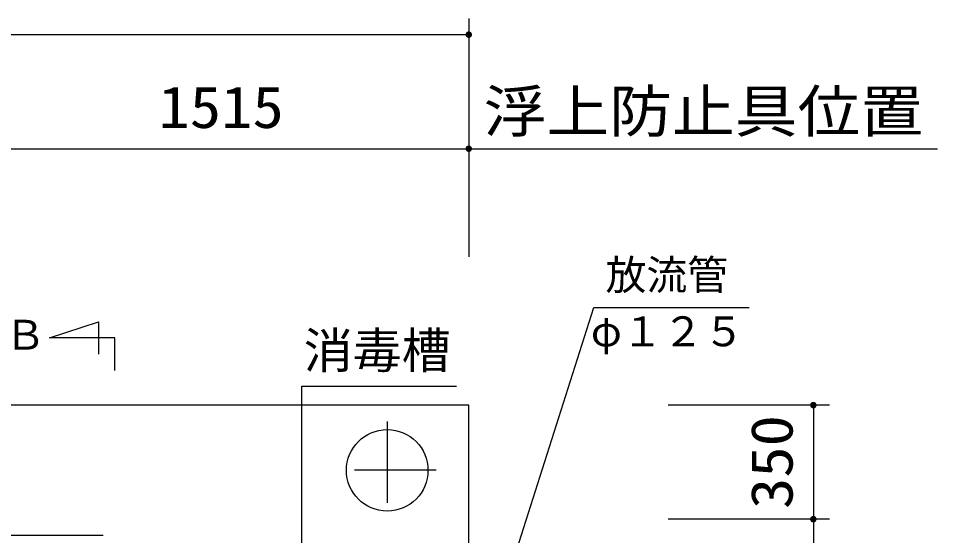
# Model space of a CAD drawing. Units: millimetres, scale not verified. Extents: x -14850 to 14850, y -10500 to 10500.
# Drawn here: x -6280 to -3462, y 1149 to 2737 of the extents above; entities that cross this region are included whole.
import ezdxf
from ezdxf.enums import TextEntityAlignment as Align

# ---------------------------------------------------------------- set-up
doc = ezdxf.new("R2010")
doc.units = ezdxf.units.MM
doc.header["$LTSCALE"] = 50
doc.linetypes.add('CHAIN1', pattern=[8, 5, -1, 1, -1])
doc.layers.add('0-0_躯体', color=3, linetype='Continuous', lineweight=25)
doc.layers.add('0-1_製作', color=5, linetype='Continuous', lineweight=25)
doc.styles.add('ＭＳ ゴシック', font='')
doc.styles.get('ＭＳ ゴシック').set_extended_font_data('MS Gothic')

msp = doc.modelspace()

# ---------------------------------------------------------------- linework, layer by layer
at = {"layer": '0-0_躯体'}
for p, q in [((-5068.27, 112.33), (-4515.89, 1849.83)), ((-4515.89, 1849.83), (-4039.34, 1849.83)), ((-5984.21, 1655.99), (-5984.21, 1755.99)), ((-5410.6, 1608.07), (-4937.28, 1608.07)), ((-5410.6, 303.37), (-5410.6, 1608.07)), ((-6029.21, 1149.83), (-9354.11, 1149.83))]:
    msp.add_line(p, q, dxfattribs=at)
at = {"layer": '0-0_躯体', "color": 2, "linetype": 'CHAIN1'}
for p, q in [((-5149.21, 1499.83), (-5149.21, 1199.83)), ((-4999.21, 1349.83), (-5299.21, 1349.83))]:
    msp.add_line(p, q, dxfattribs=at)
at = {"layer": '0-0_躯体'}
msp.add_lwpolyline([(-5984.21, 1755.99), (-6184.21, 1755.99), (-6034.21, 1805.99), (-6034.21, 1705.99)], dxfattribs=at)
at = {"layer": '0-0_躯体', "color": 2}
msp.add_lwpolyline([(-4899.21, -1450.17), (-4899.21, 1549.83), (-9999.21, 1549.83)], dxfattribs=at)
msp.add_circle((-5149.21, 1349.83), 125, dxfattribs=at)
at = {"layer": '0-0_躯体'}
msp.add_arc((-6029.21, 1049.83), 100, 84.46921, 89.99998, dxfattribs=at)
at = {"layer": '0-1_製作', "color": 2}
for p, q in [((-4899.21, 2736.84), (-4899.21, 2004.63)), ((-9999.21, 2686.84), (-4899.21, 2686.84)), ((-6414.21, 2336.84), (-4899.21, 2336.84)), ((-4899.21, 2336.84), (-3462.04, 2336.84)), ((-3792.95, 1549.83), (-4288.25, 1549.83)), ((-3842.95, 1549.83), (-3842.95, 1199.83)), ((-3792.95, 1199.83), (-4288.25, 1199.83)), ((-3842.95, 1199.83), (-3842.95, -1100.17))]:
    msp.add_line(p, q, dxfattribs=at)
at = {"layer": '0-1_製作'}
for points in [[(-4904.03, 2695.6), (-4909.21, 2686.84), (-4905.09, 2694.93)], [(-4904.03, 2695.6), (-4899.21, 2686.84), (-4909.21, 2686.84)], [(-4905.09, 2694.93), (-4909.21, 2686.84), (-4909.19, 2687.47)], [(-4899.21, 2686.84), (-4909.14, 2685.59), (-4909.21, 2686.84)], [(-4905.09, 2694.93), (-4909.19, 2687.47), (-4906.06, 2694.13)], [(-4906.06, 2694.13), (-4909.19, 2687.47), (-4909.04, 2688.71)], [(-4899.21, 2686.84), (-4908.9, 2684.35), (-4909.14, 2685.59)], [(-4906.06, 2694.13), (-4909.04, 2688.71), (-4906.92, 2693.21)], [(-4906.92, 2693.21), (-4909.04, 2688.71), (-4908.72, 2689.93)], [(-4899.21, 2686.84), (-4908.51, 2683.16), (-4908.9, 2684.35)], [(-4906.92, 2693.21), (-4908.72, 2689.93), (-4907.66, 2692.2)], [(-4907.66, 2692.2), (-4908.72, 2689.93), (-4908.26, 2691.1)], [(-4899.21, 2686.84), (-4907.98, 2682.02), (-4908.51, 2683.16)], [(-4899.21, 2686.84), (-4907.3, 2680.96), (-4907.98, 2682.02)], [(-4899.21, 2686.84), (-4906.5, 2680), (-4907.3, 2680.96)], [(-4899.21, 2686.84), (-4905.59, 2679.14), (-4906.5, 2680)], [(-4899.21, 2686.84), (-4904.57, 2678.4), (-4905.59, 2679.14)], [(-4899.21, 2686.84), (-4903.47, 2677.79), (-4904.57, 2678.4)], [(-4902.9, 2696.14), (-4899.21, 2686.84), (-4904.03, 2695.6)], [(-4899.21, 2676.84), (-4903.47, 2677.79), (-4899.21, 2686.84)], [(-4899.21, 2676.84), (-4902.3, 2677.33), (-4903.47, 2677.79)], [(-4901.7, 2696.53), (-4899.21, 2686.84), (-4902.9, 2696.14)], [(-4899.21, 2676.84), (-4901.09, 2677.02), (-4902.3, 2677.33)], [(-4900.47, 2696.76), (-4899.21, 2686.84), (-4901.7, 2696.53)], [(-4899.21, 2676.84), (-4899.84, 2676.86), (-4901.09, 2677.02)], [(-4899.21, 2696.84), (-4899.21, 2686.84), (-4900.47, 2696.76)], [(-4898.59, 2696.82), (-4899.21, 2686.84), (-4899.21, 2696.84)], [(-4897.34, 2696.66), (-4899.21, 2686.84), (-4898.59, 2696.82)], [(-4896.12, 2696.35), (-4899.21, 2686.84), (-4897.34, 2696.66)], [(-4894.96, 2695.89), (-4899.21, 2686.84), (-4896.12, 2696.35)], [(-4893.86, 2695.28), (-4899.21, 2686.84), (-4894.96, 2695.89)], [(-4893.86, 2695.28), (-4889.21, 2686.84), (-4899.21, 2686.84)], [(-4889.21, 2686.84), (-4899.21, 2676.84), (-4899.21, 2686.84)], [(-4889.21, 2686.84), (-4897.96, 2676.92), (-4899.21, 2676.84)], [(-4889.21, 2686.84), (-4896.73, 2677.15), (-4897.96, 2676.92)], [(-4889.21, 2686.84), (-4895.53, 2677.54), (-4896.73, 2677.15)], [(-4889.21, 2686.84), (-4894.4, 2678.08), (-4895.53, 2677.54)], [(-4889.21, 2686.84), (-4893.34, 2678.75), (-4894.4, 2678.08)], [(-4892.84, 2694.55), (-4889.21, 2686.84), (-4893.86, 2695.28)], [(-4889.23, 2686.21), (-4893.34, 2678.75), (-4889.21, 2686.84)], [(-4889.23, 2686.21), (-4892.37, 2679.55), (-4893.34, 2678.75)], [(-4891.92, 2693.69), (-4889.21, 2686.84), (-4892.84, 2694.55)], [(-4889.39, 2684.97), (-4892.37, 2679.55), (-4889.23, 2686.21)], [(-4889.39, 2684.97), (-4891.51, 2680.47), (-4892.37, 2679.55)], [(-4891.12, 2692.72), (-4889.21, 2686.84), (-4891.92, 2693.69)], [(-4889.7, 2683.75), (-4891.51, 2680.47), (-4889.39, 2684.97)], [(-4889.7, 2683.75), (-4890.77, 2681.48), (-4891.51, 2680.47)], [(-4890.45, 2691.66), (-4889.21, 2686.84), (-4891.12, 2692.72)], [(-4890.17, 2682.58), (-4890.77, 2681.48), (-4889.7, 2683.75)], [(-4889.92, 2690.52), (-4889.21, 2686.84), (-4890.45, 2691.66)], [(-4889.53, 2689.33), (-4889.21, 2686.84), (-4889.92, 2690.52)], [(-4889.29, 2688.09), (-4889.21, 2686.84), (-4889.53, 2689.33)], [(-4905.09, 2344.93), (-4909.21, 2336.84), (-4909.19, 2337.47)], [(-4905.09, 2344.93), (-4899.21, 2336.84), (-4909.21, 2336.84)], [(-4905.09, 2344.93), (-4909.19, 2337.47), (-4906.06, 2344.13)], [(-4906.06, 2344.13), (-4909.19, 2337.47), (-4909.04, 2338.71)], [(-4906.06, 2344.13), (-4909.04, 2338.71), (-4906.92, 2343.21)], [(-4906.92, 2343.21), (-4909.04, 2338.71), (-4908.72, 2339.93)], [(-4906.92, 2343.21), (-4908.72, 2339.93), (-4907.66, 2342.2)], [(-4907.66, 2342.2), (-4908.72, 2339.93), (-4908.26, 2341.1)], [(-4904.03, 2345.6), (-4899.21, 2336.84), (-4905.09, 2344.93)], [(-4902.9, 2346.14), (-4899.21, 2336.84), (-4904.03, 2345.6)], [(-4901.7, 2346.53), (-4899.21, 2336.84), (-4902.9, 2346.14)], [(-4900.47, 2346.76), (-4899.21, 2336.84), (-4901.7, 2346.53)], [(-4899.21, 2346.84), (-4899.21, 2336.84), (-4900.47, 2346.76)], [(-4898.59, 2346.82), (-4899.21, 2336.84), (-4899.21, 2346.84)], [(-4897.34, 2346.66), (-4899.21, 2336.84), (-4898.59, 2346.82)], [(-4896.12, 2346.35), (-4899.21, 2336.84), (-4897.34, 2346.66)], [(-4894.96, 2345.89), (-4899.21, 2336.84), (-4896.12, 2346.35)], [(-4893.86, 2345.28), (-4899.21, 2336.84), (-4894.96, 2345.89)], [(-4893.86, 2345.28), (-4889.21, 2336.84), (-4899.21, 2336.84)], [(-4892.84, 2344.55), (-4889.21, 2336.84), (-4893.86, 2345.28)], [(-4891.92, 2343.69), (-4889.21, 2336.84), (-4892.84, 2344.55)], [(-4891.12, 2342.72), (-4889.21, 2336.84), (-4891.92, 2343.69)], [(-4890.45, 2341.66), (-4889.21, 2336.84), (-4891.12, 2342.72)], [(-4889.92, 2340.52), (-4889.21, 2336.84), (-4890.45, 2341.66)], [(-4889.53, 2339.33), (-4889.21, 2336.84), (-4889.92, 2340.52)], [(-4889.29, 2338.09), (-4889.21, 2336.84), (-4889.53, 2339.33)], [(-4899.21, 2336.84), (-4909.14, 2335.59), (-4909.21, 2336.84)], [(-4899.21, 2336.84), (-4908.9, 2334.35), (-4909.14, 2335.59)], [(-4899.21, 2336.84), (-4908.51, 2333.16), (-4908.9, 2334.35)], [(-4899.21, 2336.84), (-4907.98, 2332.02), (-4908.51, 2333.16)], [(-4899.21, 2336.84), (-4907.3, 2330.96), (-4907.98, 2332.02)], [(-4899.21, 2336.84), (-4906.5, 2330), (-4907.3, 2330.96)], [(-4899.21, 2336.84), (-4905.59, 2329.14), (-4906.5, 2330)], [(-4899.21, 2336.84), (-4904.57, 2328.4), (-4905.59, 2329.14)], [(-4899.21, 2336.84), (-4903.47, 2327.79), (-4904.57, 2328.4)], [(-4899.21, 2326.84), (-4903.47, 2327.79), (-4899.21, 2336.84)], [(-4899.21, 2326.84), (-4902.3, 2327.33), (-4903.47, 2327.79)], [(-4899.21, 2326.84), (-4901.09, 2327.02), (-4902.3, 2327.33)], [(-4899.21, 2326.84), (-4899.84, 2326.86), (-4901.09, 2327.02)], [(-4889.21, 2336.84), (-4899.21, 2326.84), (-4899.21, 2336.84)], [(-4889.21, 2336.84), (-4897.96, 2326.92), (-4899.21, 2326.84)], [(-4889.21, 2336.84), (-4896.73, 2327.15), (-4897.96, 2326.92)], [(-4889.21, 2336.84), (-4895.53, 2327.54), (-4896.73, 2327.15)], [(-4889.21, 2336.84), (-4894.4, 2328.08), (-4895.53, 2327.54)], [(-4889.21, 2336.84), (-4893.34, 2328.75), (-4894.4, 2328.08)], [(-4889.21, 2336.84), (-4892.37, 2329.55), (-4893.34, 2328.75)], [(-4889.23, 2336.21), (-4892.37, 2329.55), (-4889.21, 2336.84)], [(-4889.39, 2334.97), (-4892.37, 2329.55), (-4889.23, 2336.21)], [(-4889.39, 2334.97), (-4891.51, 2330.47), (-4892.37, 2329.55)], [(-4889.7, 2333.75), (-4891.51, 2330.47), (-4889.39, 2334.97)], [(-4889.7, 2333.75), (-4890.77, 2331.48), (-4891.51, 2330.47)], [(-4890.17, 2332.58), (-4890.77, 2331.48), (-4889.7, 2333.75)], [(-3849.79, 1557.12), (-3852.95, 1549.83), (-3852.93, 1550.45)], [(-3849.79, 1557.12), (-3842.95, 1549.83), (-3852.95, 1549.83)], [(-3842.95, 1549.83), (-3852.87, 1548.57), (-3852.95, 1549.83)], [(-3849.79, 1557.12), (-3852.93, 1550.45), (-3850.65, 1556.2)], [(-3850.65, 1556.2), (-3852.93, 1550.45), (-3852.77, 1551.7)], [(-3842.95, 1549.83), (-3852.63, 1547.34), (-3852.87, 1548.57)], [(-3850.65, 1556.2), (-3852.77, 1551.7), (-3851.39, 1555.18)], [(-3851.39, 1555.18), (-3852.77, 1551.7), (-3852.46, 1552.92)], [(-3842.95, 1549.83), (-3852.24, 1546.14), (-3852.63, 1547.34)], [(-3851.39, 1555.18), (-3852.46, 1552.92), (-3851.99, 1554.08)], [(-3842.95, 1549.83), (-3851.71, 1545.01), (-3852.24, 1546.14)], [(-3842.95, 1549.83), (-3851.04, 1543.95), (-3851.71, 1545.01)], [(-3842.95, 1549.83), (-3850.23, 1542.98), (-3851.04, 1543.95)], [(-3842.95, 1549.83), (-3849.32, 1542.12), (-3850.23, 1542.98)], [(-3848.82, 1557.92), (-3842.95, 1549.83), (-3849.79, 1557.12)], [(-3842.95, 1549.83), (-3848.3, 1541.38), (-3849.32, 1542.12)], [(-3847.76, 1558.59), (-3842.95, 1549.83), (-3848.82, 1557.92)], [(-3842.95, 1549.83), (-3847.2, 1540.78), (-3848.3, 1541.38)], [(-3846.63, 1559.12), (-3842.95, 1549.83), (-3847.76, 1558.59)], [(-3842.95, 1549.83), (-3846.04, 1540.32), (-3847.2, 1540.78)], [(-3845.43, 1559.51), (-3842.95, 1549.83), (-3846.63, 1559.12)], [(-3842.95, 1539.83), (-3846.04, 1540.32), (-3842.95, 1549.83)], [(-3844.2, 1559.75), (-3842.95, 1549.83), (-3845.43, 1559.51)], [(-3842.95, 1559.83), (-3842.95, 1549.83), (-3844.2, 1559.75)], [(-3842.32, 1559.81), (-3842.95, 1549.83), (-3842.95, 1559.83)], [(-3841.07, 1559.65), (-3842.95, 1549.83), (-3842.32, 1559.81)], [(-3839.85, 1559.34), (-3842.95, 1549.83), (-3841.07, 1559.65)], [(-3838.69, 1558.87), (-3842.95, 1549.83), (-3839.85, 1559.34)], [(-3838.69, 1558.87), (-3832.95, 1549.83), (-3842.95, 1549.83)], [(-3832.95, 1549.83), (-3842.95, 1539.83), (-3842.95, 1549.83)], [(-3832.95, 1549.83), (-3841.69, 1539.9), (-3842.95, 1539.83)], [(-3832.95, 1549.83), (-3840.46, 1540.14), (-3841.69, 1539.9)], [(-3832.95, 1549.83), (-3839.26, 1540.53), (-3840.46, 1540.14)], [(-3832.95, 1549.83), (-3838.13, 1541.06), (-3839.26, 1540.53)], [(-3837.59, 1558.27), (-3832.95, 1549.83), (-3838.69, 1558.87)], [(-3832.95, 1549.83), (-3837.07, 1541.74), (-3838.13, 1541.06)], [(-3836.57, 1557.53), (-3832.95, 1549.83), (-3837.59, 1558.27)], [(-3832.95, 1549.83), (-3836.1, 1542.54), (-3837.07, 1541.74)], [(-3835.66, 1556.67), (-3832.95, 1549.83), (-3836.57, 1557.53)], [(-3832.95, 1549.83), (-3835.24, 1543.45), (-3836.1, 1542.54)], [(-3834.85, 1555.7), (-3832.95, 1549.83), (-3835.66, 1556.67)], [(-3832.96, 1549.2), (-3835.24, 1543.45), (-3832.95, 1549.83)], [(-3834.18, 1554.64), (-3832.95, 1549.83), (-3834.85, 1555.7)], [(-3833.65, 1553.51), (-3832.95, 1549.83), (-3834.18, 1554.64)], [(-3833.26, 1552.31), (-3832.95, 1549.83), (-3833.65, 1553.51)], [(-3833.02, 1551.08), (-3832.95, 1549.83), (-3833.26, 1552.31)], [(-3842.95, 1539.83), (-3844.82, 1540), (-3846.04, 1540.32)], [(-3842.95, 1539.83), (-3843.57, 1539.85), (-3844.82, 1540)], [(-3833.12, 1547.95), (-3835.24, 1543.45), (-3832.96, 1549.2)], [(-3833.12, 1547.95), (-3834.5, 1544.47), (-3835.24, 1543.45)], [(-3833.43, 1546.74), (-3834.5, 1544.47), (-3833.12, 1547.95)], [(-3833.43, 1546.74), (-3833.9, 1545.57), (-3834.5, 1544.47)], [(-3850.65, 1206.2), (-3852.95, 1199.83), (-3851.39, 1205.18)], [(-3850.65, 1206.2), (-3842.95, 1199.83), (-3852.95, 1199.83)], [(-3851.39, 1205.18), (-3852.95, 1199.83), (-3852.93, 1200.45)], [(-3842.95, 1199.83), (-3852.87, 1198.57), (-3852.95, 1199.83)], [(-3851.39, 1205.18), (-3852.93, 1200.45), (-3851.99, 1204.08)], [(-3851.99, 1204.08), (-3852.93, 1200.45), (-3852.77, 1201.7)], [(-3842.95, 1199.83), (-3852.63, 1197.34), (-3852.87, 1198.57)], [(-3851.99, 1204.08), (-3852.77, 1201.7), (-3852.46, 1202.92)], [(-3842.95, 1199.83), (-3852.24, 1196.14), (-3852.63, 1197.34)], [(-3842.95, 1199.83), (-3851.71, 1195.01), (-3852.24, 1196.14)], [(-3842.95, 1199.83), (-3851.04, 1193.95), (-3851.71, 1195.01)], [(-3842.95, 1199.83), (-3850.23, 1192.98), (-3851.04, 1193.95)], [(-3849.79, 1207.12), (-3842.95, 1199.83), (-3850.65, 1206.2)], [(-3842.95, 1199.83), (-3849.32, 1192.12), (-3850.23, 1192.98)], [(-3848.82, 1207.92), (-3842.95, 1199.83), (-3849.79, 1207.12)], [(-3842.95, 1199.83), (-3848.3, 1191.38), (-3849.32, 1192.12)], [(-3847.76, 1208.59), (-3842.95, 1199.83), (-3848.82, 1207.92)], [(-3842.95, 1199.83), (-3847.2, 1190.78), (-3848.3, 1191.38)], [(-3846.63, 1209.12), (-3842.95, 1199.83), (-3847.76, 1208.59)], [(-3842.95, 1199.83), (-3846.04, 1190.31), (-3847.2, 1190.78)], [(-3845.43, 1209.51), (-3842.95, 1199.83), (-3846.63, 1209.12)], [(-3842.95, 1199.83), (-3844.82, 1190), (-3846.04, 1190.31)], [(-3844.2, 1209.75), (-3842.95, 1199.83), (-3845.43, 1209.51)], [(-3842.95, 1189.83), (-3844.82, 1190), (-3842.95, 1199.83)], [(-3842.95, 1189.83), (-3843.57, 1189.85), (-3844.82, 1190)], [(-3842.95, 1209.83), (-3842.95, 1199.83), (-3844.2, 1209.75)], [(-3842.32, 1209.81), (-3842.95, 1199.83), (-3842.95, 1209.83)], [(-3841.07, 1209.65), (-3842.95, 1199.83), (-3842.32, 1209.81)], [(-3839.85, 1209.34), (-3842.95, 1199.83), (-3841.07, 1209.65)], [(-3839.85, 1209.34), (-3832.95, 1199.83), (-3842.95, 1199.83)], [(-3832.95, 1199.83), (-3842.95, 1189.83), (-3842.95, 1199.83)], [(-3832.95, 1199.83), (-3841.69, 1189.9), (-3842.95, 1189.83)], [(-3832.95, 1199.83), (-3840.46, 1190.14), (-3841.69, 1189.9)], [(-3832.95, 1199.83), (-3839.26, 1190.53), (-3840.46, 1190.14)], [(-3838.69, 1208.87), (-3832.95, 1199.83), (-3839.85, 1209.34)], [(-3832.95, 1199.83), (-3838.13, 1191.06), (-3839.26, 1190.53)], [(-3837.59, 1208.27), (-3832.95, 1199.83), (-3838.69, 1208.87)], [(-3832.95, 1199.83), (-3837.07, 1191.74), (-3838.13, 1191.06)], [(-3836.57, 1207.53), (-3832.95, 1199.83), (-3837.59, 1208.27)], [(-3832.95, 1199.83), (-3836.1, 1192.54), (-3837.07, 1191.74)], [(-3835.66, 1206.67), (-3832.95, 1199.83), (-3836.57, 1207.53)], [(-3832.95, 1199.83), (-3835.24, 1193.45), (-3836.1, 1192.54)], [(-3834.85, 1205.7), (-3832.95, 1199.83), (-3835.66, 1206.67)], [(-3832.95, 1199.83), (-3834.5, 1194.47), (-3835.24, 1193.45)], [(-3834.18, 1204.64), (-3832.95, 1199.83), (-3834.85, 1205.7)], [(-3832.96, 1199.2), (-3834.5, 1194.47), (-3832.95, 1199.83)], [(-3832.96, 1199.2), (-3833.9, 1195.57), (-3834.5, 1194.47)], [(-3833.65, 1203.51), (-3832.95, 1199.83), (-3834.18, 1204.64)], [(-3833.12, 1197.95), (-3833.9, 1195.57), (-3832.96, 1199.2)], [(-3833.12, 1197.95), (-3833.43, 1196.74), (-3833.9, 1195.57)], [(-3833.26, 1202.31), (-3832.95, 1199.83), (-3833.65, 1203.51)], [(-3833.02, 1201.08), (-3832.95, 1199.83), (-3833.26, 1202.31)]]:
    msp.add_solid(points, dxfattribs=at)

# ---------------------------------------------------------------- texts
at = {"layer": '0-0_躯体', "color": 4, "style": 'ＭＳ ゴシック'}
for s, height, p in [('\u3000放流管\u3000', 91.79, (-4605.12, 1876.27)), ('Ｂ', 91.79, (-6321.04, 1692.3)), ('φ１２５', 91.79, (-4524.91, 1702.92)), ('\u3000消毒槽\u3000', 110, (-5554.96, 1629.93))]:
    msp.add_text(s, height=height, dxfattribs=at).set_placement(p, align=Align.BOTTOM_LEFT)
at = {"layer": '0-1_製作', "color": 4, "style": 'ＭＳ ゴシック', "width": 1.1}
for s, height, p in [('1515', 128.4, (-5850.46, 2361.84)), ('浮上防止具位置', 128.3, (-4853.97, 2348.95))]:
    msp.add_text(s, height=height, dxfattribs=at).set_placement(p, align=Align.BOTTOM_LEFT)
msp.add_text('350', height=128.4, rotation=90, dxfattribs=at).set_placement((-3867.95, 1231.08), align=Align.BOTTOM_LEFT)

doc.saveas('drawing.dxf')
